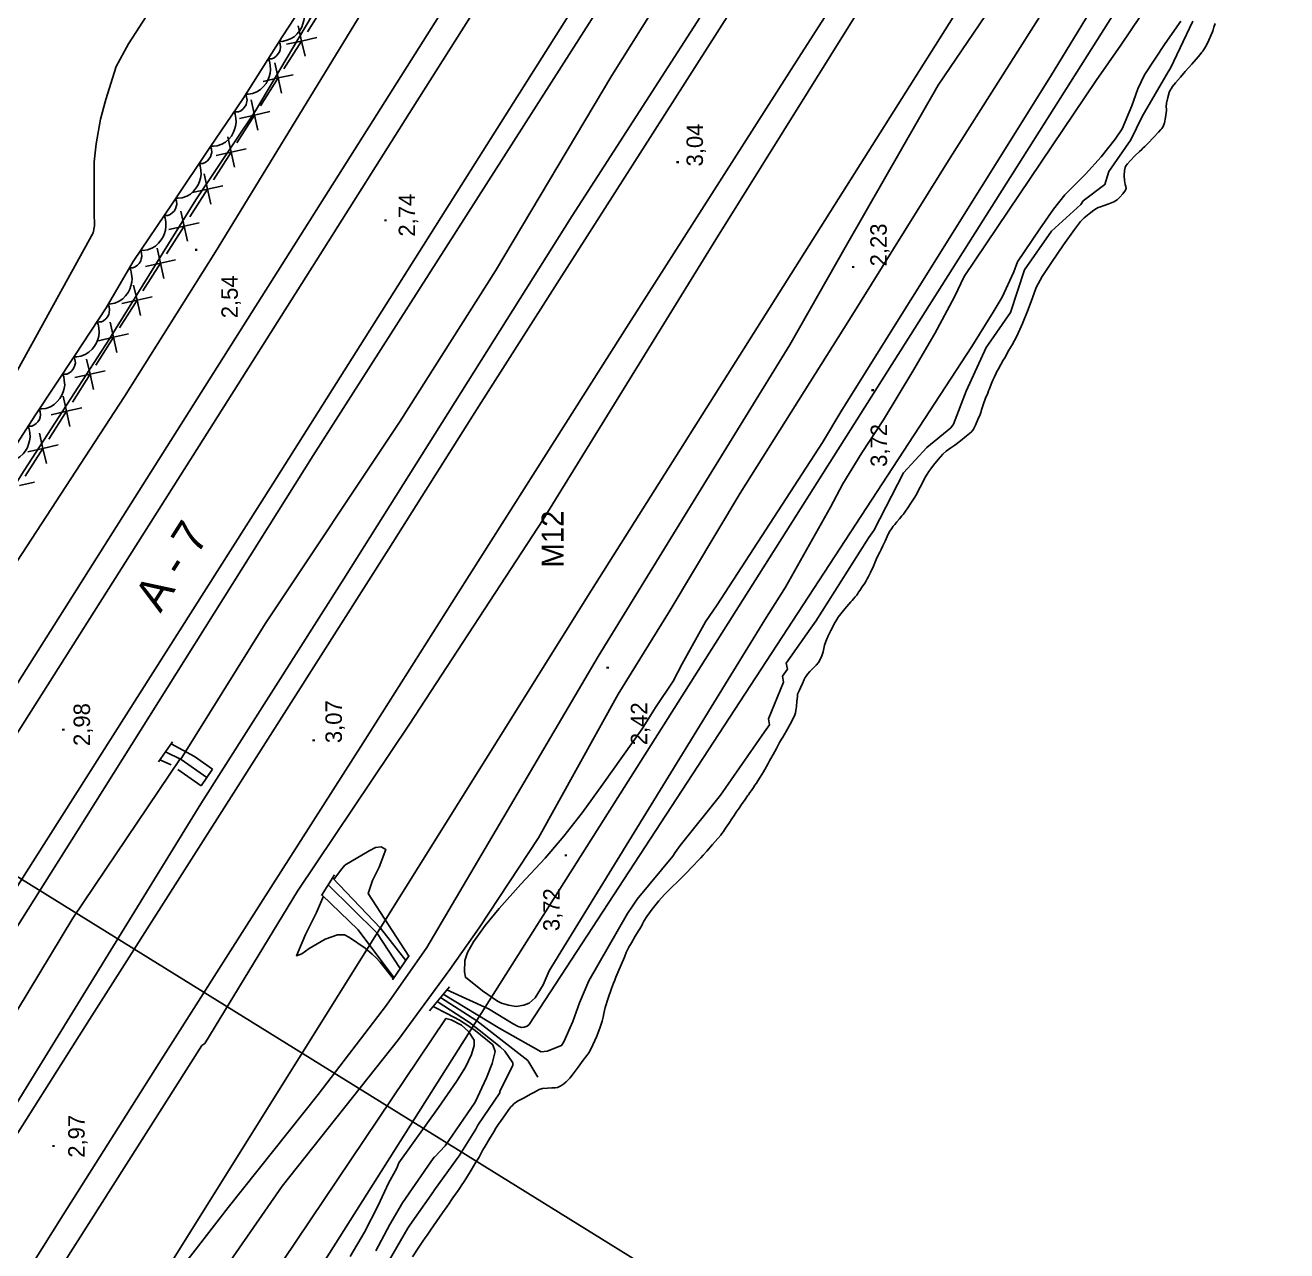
# Model space of a CAD drawing. Extents: x 731154 to 731744, y 4379381 to 4380408.
# Drawn here: x 731498.5 to 731613.6, y 4379970.3 to 4380082 of the extents above; entities that cross this region are included whole.
import ezdxf
from ezdxf.enums import TextEntityAlignment as Align

# ---------------------------------------------------------------- set-up
doc = ezdxf.new("R2010")
doc.units = 0
doc.linetypes.add('DASHED', pattern=[0])
doc.linetypes.add('HIDDEN', pattern=[0])
doc.layers.get('0').update_dxf_attribs({"linetype": 'CONTINUOUS'})
for name, color, linetype in [('1', 7, 'CONTINUOUS'), ('14', 7, 'CONTINUOUS'), ('2', 7, 'CONTINUOUS'), ('24', 7, 'CONTINUOUS'), ('25', 7, 'CONTINUOUS'), ('33', 7, 'CONTINUOUS'), ('39', 7, 'CONTINUOUS'), ('40', 7, 'CONTINUOUS'), ('44', 7, 'CONTINUOUS'), ('48', 7, 'CONTINUOUS'), ('50', 7, 'CONTINUOUS'), ('53', 7, 'CONTINUOUS'), ('8', 7, 'CONTINUOUS'), ('9', 7, 'CONTINUOUS'), ('PATTERN_CLASS', 7, 'CONTINUOUS')]:
    doc.layers.add(name, color=color, linetype=linetype)

msp = doc.modelspace()

# ---------------------------------------------------------------- linework, layer by layer
at = {"layer": '1', "color": 0, "linetype": 'CONTINUOUS'}
for p, q in [((731510.78, 4380015), (731511.8, 4380014.56)), ((731512.42, 4380014.12), (731514.54, 4380012.64))]:
    msp.add_line(p, q, dxfattribs=at)
for points in [[(731515.57, 4380014.15), (731513.94, 4380015.33), (731511.81, 4380016.47)], [(731533.21, 4379996.73), (731530.91, 4379999.67), (731526.52, 4380004.24)], [(731525.56, 4380002.7), (731528.86, 4379999.5), (731532.13, 4379995.16)]]:
    msp.add_lwpolyline(points, dxfattribs=at)
at = {"layer": '14', "color": 0, "linetype": 'CONTINUOUS'}
for points in [[(731464.93, 4379965.83), (731473.46, 4379979.23), (731482.89, 4379994.05), (731493.09, 4380010.08), (731503.82, 4380026.98), (731514.74, 4380044.21), (731525.05, 4380060.52), (731534.26, 4380075.11), (731543.34, 4380089.48), (731553.41, 4380105.33), (731564.5, 4380122.73), (731576.46, 4380141.51), (731589.49, 4380162.06), (731604.53, 4380185.94), (731613.34, 4380200)], [(731471.26, 4379961.81), (731479.79, 4379975.21), (731489.22, 4379990.02), (731499.42, 4380006.06), (731510.15, 4380022.96), (731521.07, 4380040.19), (731531.39, 4380056.51), (731540.59, 4380071.1), (731549.68, 4380085.48), (731559.74, 4380101.31), (731570.82, 4380118.71), (731582.79, 4380137.48), (731595.83, 4380158.05), (731610.87, 4380181.94), (731622.2, 4380200)], [(731637.08, 4380200), (731632.8, 4380193.21), (731625.44, 4380181.67), (731618.54, 4380170.8), (731611.87, 4380160.25), (731605.32, 4380149.9), (731598.68, 4380139.44), (731591.8, 4380128.62), (731584.82, 4380117.67), (731577.84, 4380106.73), (731570.57, 4380095.35), (731562.73, 4380083.08), (731554.81, 4380070.67), (731547.24, 4380058.8), (731539.67, 4380046.91), (731531.66, 4380034.25), (731522.98, 4380020.57), (731513.67, 4380005.96), (731504.36, 4379991.35), (731495.62, 4379977.55), (731487.13, 4379964.07)], [(731645.97, 4380200), (731645.83, 4380199.78), (731641.36, 4380192.69), (731636.39, 4380184.89), (731630.95, 4380176.38), (731624.77, 4380166.62), (731618.2, 4380156.23), (731611.65, 4380145.88), (731605.01, 4380135.42), (731598.12, 4380124.6), (731591.14, 4380113.64), (731584.16, 4380102.71), (731576.89, 4380091.31), (731569.05, 4380079.04), (731561.13, 4380066.63), (731553.56, 4380054.77), (731546, 4380042.88), (731537.99, 4380030.23), (731529.31, 4380016.55), (731520, 4380001.94), (731510.69, 4379987.33), (731501.96, 4379973.54), (731493.47, 4379960.06)]]:
    msp.add_lwpolyline(points, dxfattribs=at)
at = {"layer": '2', "color": 0, "linetype": 'CONTINUOUS'}
for p, q in [((731511.93, 4380016.65), (731510.66, 4380014.82)), ((731514.54, 4380012.64), (731515.57, 4380014.15)), ((731525.51, 4380002.63), (731526.7, 4380004.53)), ((731531.99, 4379994.96), (731533.51, 4379997.16)), ((731537.19, 4379994.33), (731535.37, 4379992.13))]:
    msp.add_line(p, q, dxfattribs=at)
at = {"layer": '24', "color": 0, "linetype": 'CONTINUOUS'}
for points in [[(731607.02, 4380082.15), (731606.91, 4380081.8), (731606.85, 4380081.58), (731606.78, 4380081.39), (731606.66, 4380081.1), (731606.44, 4380080.62), (731606.19, 4380080.12), (731606, 4380079.79), (731605.89, 4380079.62), (731605.81, 4380079.53), (731605.65, 4380079.33), (731605.28, 4380078.9), (731604.88, 4380078.44), (731604.6, 4380078.12), (731604.3, 4380077.78), (731603.85, 4380077.26), (731603.4, 4380076.73), (731603.13, 4380076.39), (731603, 4380076.19), (731602.92, 4380076.08), (731602.84, 4380075.85), (731602.71, 4380075.4), (731602.59, 4380074.89), (731602.56, 4380074.54), (731602.58, 4380074.34), (731602.59, 4380074.21), (731602.56, 4380074.01), (731602.5, 4380073.57), (731602.41, 4380073.09), (731602.28, 4380072.77), (731602.17, 4380072.59), (731602.08, 4380072.48), (731601.86, 4380072.23), (731601.41, 4380071.76), (731600.92, 4380071.25), (731600.6, 4380070.94), (731600.44, 4380070.78), (731600.32, 4380070.67), (731600.11, 4380070.48), (731599.71, 4380070.09), (731599.29, 4380069.65), (731599.03, 4380069.34), (731598.89, 4380069.16), (731598.8, 4380069.01), (731598.75, 4380068.76), (731598.73, 4380068.3), (731598.76, 4380067.82), (731598.82, 4380067.48), (731598.89, 4380067.28), (731598.91, 4380067.13), (731598.83, 4380066.94), (731598.6, 4380066.63), (731598.33, 4380066.31)], [(731598.33, 4380066.31), (731598.08, 4380066.08), (731597.77, 4380065.9), (731597.33, 4380065.71), (731596.89, 4380065.56), (731596.56, 4380065.44), (731596.35, 4380065.36), (731596.2, 4380065.28), (731595.96, 4380065.12), (731595.53, 4380064.8), (731595.08, 4380064.44), (731594.74, 4380064.1), (731594.2, 4380063.38), (731593.2, 4380061.98), (731592.09, 4380060.37), (731591.25, 4380059.09), (731590.71, 4380058.08), (731590.35, 4380057.13), (731589.98, 4380056.07), (731589.46, 4380054.81), (731588.92, 4380053.65), (731588.5, 4380052.85), (731588.22, 4380052.35), (731588.03, 4380052.03), (731587.92, 4380051.83), (731587.83, 4380051.67), (731587.7, 4380051.46), (731587.48, 4380051.07), (731587.25, 4380050.66), (731587.09, 4380050.36), (731587.01, 4380050.17), (731586.96, 4380050.1), (731586.89, 4380049.94), (731586.75, 4380049.63), (731586.59, 4380049.25), (731586.47, 4380048.94), (731586.41, 4380048.77), (731586.36, 4380048.65), (731586.28, 4380048.44), (731586.09, 4380047.98), (731585.9, 4380047.48), (731585.78, 4380047.12), (731585.72, 4380046.91), (731585.68, 4380046.76), (731585.59, 4380046.51), (731585.39, 4380046.03), (731585.16, 4380045.52), (731584.97, 4380045.17), (731584.82, 4380044.96), (731584.63, 4380044.78), (731584.32, 4380044.52), (731583.8, 4380044.11), (731583.27, 4380043.71), (731582.92, 4380043.46), (731582.7, 4380043.31), (731582.49, 4380043.16), (731582.2, 4380042.89), (731581.77, 4380042.4), (731581.35, 4380041.88), (731581.08, 4380041.54), (731580.92, 4380041.31), (731580.76, 4380041.07), (731580.54, 4380040.71), (731580.26, 4380040.15), (731579.98, 4380039.6), (731579.77, 4380039.21), (731579.56, 4380038.88), (731579.27, 4380038.42), (731578.98, 4380037.98), (731578.78, 4380037.67), (731578.66, 4380037.5), (731578.58, 4380037.39), (731578.46, 4380037.25), (731578.23, 4380036.98), (731577.98, 4380036.71), (731577.8, 4380036.48), (731577.65, 4380036.31), (731577.49, 4380036.08), (731577.34, 4380035.86), (731577.24, 4380035.65), (731577.12, 4380035.38), (731576.92, 4380034.96), (731576.71, 4380034.52), (731576.55, 4380034.19), (731576.43, 4380033.94), (731576.3, 4380033.67), (731576.12, 4380033.27), (731575.86, 4380032.67), (731575.6, 4380032.1), (731575.42, 4380031.73), (731575.3, 4380031.51), (731575.2, 4380031.34), (731575.06, 4380031.11), (731574.84, 4380030.78), (731574.63, 4380030.46), (731574.51, 4380030.29), (731574.44, 4380030.17), (731574.34, 4380030.03), (731574.2, 4380029.86), (731574.05, 4380029.69), (731573.91, 4380029.54)], [(731573.91, 4380029.54), (731573.8, 4380029.42), (731573.61, 4380029.21), (731573.26, 4380028.79), (731572.89, 4380028.33), (731572.64, 4380028.01), (731572.51, 4380027.82), (731572.42, 4380027.67), (731572.31, 4380027.48), (731572.15, 4380027.15), (731571.97, 4380026.79), (731571.83, 4380026.5), (731571.74, 4380026.33), (731571.69, 4380026.23), (731571.63, 4380026.1), (731571.51, 4380025.81), (731571.39, 4380025.46), (731571.32, 4380025.16), (731571.26, 4380024.86), (731571.15, 4380024.5), (731571, 4380024.16), (731570.84, 4380023.9), (731570.62, 4380023.65), (731570.34, 4380023.35), (731570.05, 4380023.06), (731569.84, 4380022.82), (731569.72, 4380022.65), (731569.63, 4380022.52), (731569.54, 4380022.33), (731569.38, 4380021.98), (731569.2, 4380021.59), (731569.07, 4380021.3), (731568.98, 4380021.12), (731568.94, 4380021.01), (731568.92, 4380020.8), (731568.87, 4380020.36), (731568.83, 4380019.87), (731568.79, 4380019.52), (731568.75, 4380019.3), (731568.7, 4380019.13), (731568.56, 4380018.83), (731568.26, 4380018.26), (731567.94, 4380017.66), (731567.71, 4380017.28), (731567.58, 4380017.07), (731567.47, 4380016.89), (731567.3, 4380016.58), (731567.01, 4380016.05), (731566.71, 4380015.5), (731566.51, 4380015.13), (731566.39, 4380014.91), (731566.27, 4380014.69), (731566.1, 4380014.39), (731565.82, 4380013.92), (731565.53, 4380013.44), (731565.32, 4380013.11), (731565.18, 4380012.89), (731565.05, 4380012.69), (731564.91, 4380012.48), (731564.74, 4380012.23), (731564.59, 4380012.02), (731564.48, 4380011.88), (731564.42, 4380011.8), (731564.38, 4380011.73), (731564.32, 4380011.65), (731564.21, 4380011.48), (731564.09, 4380011.31), (731563.98, 4380011.16), (731563.83, 4380010.94), (731563.6, 4380010.61), (731563.35, 4380010.23), (731563.16, 4380009.94), (731562.95, 4380009.63), (731562.67, 4380009.21), (731562.38, 4380008.78), (731562.17, 4380008.48), (731562.04, 4380008.3), (731561.93, 4380008.15), (731561.67, 4380007.84), (731561.18, 4380007.28), (731560.65, 4380006.67), (731560.33, 4380006.31), (731560.12, 4380006.08), (731559.88, 4380005.82), (731559.43, 4380005.35), (731558.69, 4380004.59), (731557.95, 4380003.85), (731557.51, 4380003.42), (731557.21, 4380003.13), (731556.8, 4380002.73), (731556.28, 4380002.16), (731555.69, 4380001.41), (731555.19, 4380000.73), (731554.92, 4380000.31), (731554.8, 4380000.07), (731554.69, 4379999.86), (731554.49, 4379999.52), (731554.13, 4379998.94), (731553.78, 4379998.34), (731553.56, 4379997.94), (731553.43, 4379997.69)], [(731553.43, 4379997.69), (731553.32, 4379997.44), (731553.14, 4379997.01), (731552.85, 4379996.32), (731552.56, 4379995.63), (731552.37, 4379995.19), (731552.26, 4379994.92), (731552.15, 4379994.66), (731551.97, 4379994.15), (731551.68, 4379993.29), (731551.4, 4379992.42), (731551.26, 4379991.89), (731551.2, 4379991.56), (731551.12, 4379991.19), (731550.95, 4379990.63), (731550.63, 4379989.81), (731550.28, 4379989.02), (731550.05, 4379988.56), (731549.89, 4379988.31), (731549.71, 4379988.04), (731549.4, 4379987.62), (731548.93, 4379986.98), (731548.47, 4379986.37), (731548.17, 4379986), (731547.99, 4379985.8), (731547.83, 4379985.65), (731547.63, 4379985.48), (731547.34, 4379985.29), (731547.04, 4379985.14), (731546.81, 4379985.1), (731546.54, 4379985.11), (731546.12, 4379985.09), (731545.69, 4379985.04), (731545.38, 4379984.94), (731545.16, 4379984.84), (731544.95, 4379984.71), (731544.59, 4379984.53), (731544, 4379984.21), (731543.41, 4379983.88), (731543.06, 4379983.64), (731542.9, 4379983.48), (731542.8, 4379983.36), (731542.62, 4379983.12), (731542.28, 4379982.64), (731541.91, 4379982.13), (731541.67, 4379981.79), (731541.54, 4379981.6), (731541.43, 4379981.44), (731541.23, 4379981.11), (731540.85, 4379980.46), (731540.46, 4379979.8), (731540.21, 4379979.38), (731540.06, 4379979.1), (731539.89, 4379978.8), (731539.61, 4379978.32), (731539.17, 4379977.6), (731538.74, 4379976.9), (731538.47, 4379976.48), (731538.31, 4379976.25), (731538.16, 4379976.03), (731537.98, 4379975.76), (731537.75, 4379975.42), (731537.51, 4379975.08), (731537.33, 4379974.81), (731537.16, 4379974.56), (731536.94, 4379974.25), (731536.57, 4379973.71), (731536.01, 4379972.91), (731535.47, 4379972.14), (731535.15, 4379971.67), (731534.97, 4379971.42), (731534.77, 4379971.12), (731534.41, 4379970.59), (731533.81, 4379969.71)]]:
    msp.add_lwpolyline(points, dxfattribs=at)
at = {"layer": '25', "color": 0, "linetype": 'HIDDEN'}
for points in [[(731512.69, 4380015.06), (731520.39, 4380027.42), (731532.71, 4380045.88), (731541.38, 4380059.59), (731552, 4380077.4), (731562.09, 4380093.52), (731573, 4380111.98), (731585.66, 4380131.33), (731600.07, 4380152.81), (731610.92, 4380170.23), (731620.83, 4380185.67), (731628.05, 4380197.33), (731629.75, 4380200)], [(731511.29, 4380015.73), (731512.71, 4380015.03), (731515.05, 4380013.39)], [(731369.88, 4379770.73), (731383.73, 4379800.09), (731404.41, 4379839.69), (731412.85, 4379854.25), (731421.19, 4379869.14), (731428.84, 4379881.82), (731437.41, 4379896.25), (731445.91, 4379909.69), (731454.43, 4379922.96), (731462.21, 4379935.71), (731471.23, 4379950.48), (731479.3, 4379963.56), (731488.1, 4379977.06), (731495.73, 4379988.83), (731502.84, 4380000.59), (731512.62, 4380015.09)], [(731526.12, 4380003.61), (731530.56, 4379999.25), (731532.71, 4379995.99)], [(731536.36, 4379993.33), (731539.7, 4379991.22), (731544.33, 4379987.61), (731545.24, 4379986.08)]]:
    msp.add_lwpolyline(points, dxfattribs=at)
at = {"layer": '33', "color": 0, "linetype": 'CONTINUOUS'}
for p, q in [((731525.86, 4380083.93), (731524.25, 4380081.4)), ((731523.71, 4380080.55), (731523.4, 4380081.93)), ((731523.71, 4380080.55), (731522.1, 4380078.02)), ((731523.71, 4380080.55), (731522.33, 4380080.25)), ((731523.71, 4380080.55), (731525.09, 4380080.86)), ((731523.71, 4380080.55), (731524.02, 4380079.17)), ((731521.57, 4380077.18), (731521.26, 4380078.56)), ((731521.57, 4380077.18), (731519.96, 4380074.64)), ((731521.57, 4380077.18), (731520.19, 4380076.87)), ((731521.57, 4380077.18), (731522.95, 4380077.48)), ((731521.57, 4380077.18), (731521.88, 4380075.8)), ((731519.42, 4380073.8), (731519.11, 4380075.18)), ((731519.42, 4380073.8), (731520.8, 4380074.11)), ((731519.42, 4380073.8), (731517.81, 4380071.27)), ((731519.42, 4380073.8), (731518.04, 4380073.49)), ((731519.42, 4380073.8), (731519.73, 4380072.42)), ((731517.28, 4380070.42), (731516.97, 4380071.8)), ((731517.28, 4380070.42), (731518.66, 4380070.73)), ((731517.28, 4380070.42), (731515.67, 4380067.89)), ((731517.28, 4380070.42), (731515.9, 4380070.12)), ((731517.28, 4380070.42), (731517.59, 4380069.04)), ((731515.13, 4380067.05), (731514.83, 4380068.43)), ((731515.13, 4380067.05), (731516.51, 4380067.36)), ((731515.13, 4380067.05), (731513.52, 4380064.52)), ((731515.13, 4380067.05), (731513.75, 4380066.74)), ((731515.13, 4380067.05), (731515.44, 4380065.67)), ((731512.99, 4380063.67), (731512.68, 4380065.05)), ((731512.99, 4380063.67), (731514.37, 4380063.98)), ((731512.99, 4380063.67), (731511.38, 4380061.14)), ((731512.99, 4380063.67), (731511.61, 4380063.36)), ((731512.99, 4380063.67), (731513.3, 4380062.29)), ((731510.84, 4380060.29), (731510.54, 4380061.67)), ((731510.84, 4380060.29), (731509.24, 4380057.76)), ((731510.84, 4380060.29), (731509.46, 4380059.99)), ((731510.84, 4380060.29), (731512.22, 4380060.6)), ((731510.84, 4380060.29), (731511.15, 4380058.91)), ((731508.7, 4380056.92), (731508.39, 4380058.3)), ((731508.7, 4380056.92), (731507.09, 4380054.39)), ((731508.7, 4380056.92), (731507.32, 4380056.61)), ((731508.7, 4380056.92), (731510.08, 4380057.23)), ((731508.7, 4380056.92), (731509.01, 4380055.54)), ((731506.55, 4380053.54), (731506.25, 4380054.92)), ((731506.55, 4380053.54), (731504.95, 4380051.01)), ((731506.55, 4380053.54), (731505.17, 4380053.23)), ((731506.55, 4380053.54), (731507.93, 4380053.85)), ((731506.55, 4380053.54), (731506.86, 4380052.16)), ((731504.41, 4380050.17), (731504.1, 4380051.55)), ((731504.41, 4380050.17), (731502.8, 4380047.63)), ((731504.41, 4380050.17), (731503.03, 4380049.86)), ((731504.41, 4380050.17), (731505.79, 4380050.47)), ((731504.41, 4380050.17), (731504.72, 4380048.79)), ((731502.27, 4380046.79), (731501.96, 4380048.17)), ((731502.27, 4380046.79), (731500.66, 4380044.26)), ((731502.27, 4380046.79), (731500.88, 4380046.48)), ((731502.27, 4380046.79), (731503.65, 4380047.1)), ((731502.27, 4380046.79), (731502.57, 4380045.41)), ((731500.12, 4380043.41), (731499.81, 4380044.79)), ((731500.12, 4380043.41), (731498.51, 4380040.88)), ((731500.12, 4380043.41), (731498.74, 4380043.1)), ((731500.12, 4380043.41), (731501.5, 4380043.72)), ((731500.12, 4380043.41), (731500.43, 4380042.03)), ((731497.98, 4380040.04), (731499.36, 4380040.34))]:
    msp.add_line(p, q, dxfattribs=at)
at = {"layer": '39', "color": 0, "linetype": 'CONTINUOUS'}
msp.add_lwpolyline([(731657.51, 4380200), (731656.83, 4380198.94), (731603.69, 4380115.3), (731550.16, 4380030.47), (731496.81, 4379945.2), (731466.61, 4379899.4), (731442.11, 4379856.3), (731410.6, 4379801.59), (731366.57, 4379711.54), (731322.95, 4379621.67), (731278.82, 4379531.74), (731234.51, 4379441.59), (731214.19, 4379400)], dxfattribs=at)
at = {"layer": '40', "color": 0, "linetype": 'CONTINUOUS'}
msp.add_line((731671.81, 4380200), (731507.96, 4379941.15), dxfattribs=at)
at = {"layer": '44', "color": 0, "linetype": 'CONTINUOUS'}
for points in [[(731602.76, 4380094.98), (731591.99, 4380077.32), (731572.97, 4380046.88), (731571.21, 4380043.94), (731561.6, 4380029.15), (731560.54, 4380027.58), (731558.42, 4380023.76), (731557.59, 4380022.19), (731555.97, 4380019.79), (731554.76, 4380017.83), (731551.19, 4380012.78), (731549.29, 4380010.19), (731547.62, 4380008.05), (731545.91, 4380006.05), (731543.69, 4380003.69), (731541.71, 4380001.46), (731540.44, 4379999.92), (731539.39, 4379998.42), (731538.83, 4379997.44), (731538.59, 4379996.73), (731538.56, 4379995.69), (731538.65, 4379995.19), (731540.21, 4379993.94), (731541.58, 4379993.01), (731541.95, 4379992.83), (731542.57, 4379992.65), (731543.28, 4379992.53), (731543.98, 4379992.65), (731544.46, 4379992.84), (731545.01, 4379993.3), (731545.74, 4379994.5), (731546.29, 4379995.76), (731565.96, 4380027.79), (731567.85, 4380030.75), (731571.94, 4380038.06), (731573.06, 4380040.17), (731574.8, 4380043.01), (731576.77, 4380046.02), (731579.46, 4380050.44), (731581.45, 4380053.88), (731583.24, 4380057.23), (731584.13, 4380059.07), (731596.18, 4380076.96), (731598.41, 4380080.16), (731602.83, 4380086.73)], [(731483.92, 4380029.61), (731492.72, 4380041.23), (731493.38, 4380042.44), (731494.97, 4380045.53), (731496.3, 4380047.84), (731504.71, 4380063.06), (731504.81, 4380063.71), (731504.79, 4380064.92), (731504.8, 4380069.54), (731504.98, 4380071.19), (731505.37, 4380073.42), (731505.86, 4380075.23), (731506.8, 4380078.23), (731507.93, 4380080.29), (731509.88, 4380083.31)], [(731603.89, 4380082.37), (731602.47, 4380080.33), (731600.59, 4380077.48), (731599.97, 4380076.19), (731599.42, 4380074.63), (731598.53, 4380072.54), (731597.9, 4380071.59), (731596.63, 4380069.98), (731595.19, 4380068.4), (731593.31, 4380066.52), (731592.27, 4380065.23), (731591.03, 4380063.44), (731589.01, 4380060.42), (731588.65, 4380059.5), (731587.61, 4380057.19), (731586.78, 4380055.82), (731584.82, 4380052.71), (731544.46, 4379990.87), (731544.29, 4379990.74), (731544.01, 4379990.65), (731543.77, 4379990.61), (731543.46, 4379990.7), (731543, 4379990.94), (731540.74, 4379992.3), (731536.95, 4379994.04)], [(731605, 4380082.37), (731602.96, 4380078.07), (731602.73, 4380077.75), (731600.36, 4380073.67), (731600.36, 4380073.67), (731599.34, 4380071.53), (731599.34, 4380071.53), (731597.33, 4380068.64), (731597.33, 4380068.64), (731596.97, 4380067.46), (731596.97, 4380067.46), (731594.99, 4380065.98), (731594.76, 4380065.66), (731592.11, 4380063.21), (731592.11, 4380063.21), (731589.64, 4380059.69), (731589.64, 4380059.69), (731588.37, 4380055.81), (731588.37, 4380055.81), (731586.35, 4380052.92), (731586.13, 4380052.6), (731584.3, 4380048.63), (731584.3, 4380048.63), (731583.15, 4380045.61), (731582.93, 4380045.29), (731580.72, 4380043.5), (731580.72, 4380043.5), (731578.6, 4380041.17), (731575.88, 4380035.91), (731575.43, 4380035.27), (731575.21, 4380034.94), (731570.6, 4380027.67), (731570.15, 4380027.03), (731570.15, 4380027.03), (731567.91, 4380023.82), (731568.01, 4380023.27), (731567.56, 4380022.63), (731567.66, 4380022.09), (731567.66, 4380022.09), (731566.28, 4380018.75), (731566.38, 4380018.21), (731565.93, 4380017.57), (731565.93, 4380017.57), (731562.13, 4380012.11), (731561.9, 4380011.79), (731558.22, 4380007.21), (731557.77, 4380006.56), (731557.55, 4380006.23), (731554.32, 4380002.3), (731553.87, 4380001.66), (731553.42, 4380001.01), (731549.9, 4379994.86), (731549.06, 4379992.87), (731548.43, 4379991.14)], [(731533.48, 4379997.12), (731529.78, 4380002.83), (731530.18, 4380004.02), (731530.79, 4380005.23), (731531.39, 4380006.83), (731530.96, 4380007.09), (731530.46, 4380007.03), (731529.88, 4380006.73), (731527.65, 4380005.42), (731527.24, 4380004.92), (731526.66, 4380004.09)], [(731525.69, 4380002.58), (731525.06, 4380001.1), (731524.05, 4379999.09), (731523.25, 4379997.15), (731523.73, 4379997.33), (731524.41, 4379997.82), (731525.86, 4379998.65), (731526.98, 4379999.06), (731527.63, 4379999.06), (731528.07, 4379998.82), (731529.51, 4379997.84), (731530.15, 4379997.3), (731530.51, 4379996.95), (731530.86, 4379996.57), (731532.07, 4379995.08)], [(731548.43, 4379991.14), (731548.43, 4379991.14), (731547.63, 4379989.31), (731547.41, 4379988.98), (731546.1, 4379988.46), (731545.55, 4379988.38), (731545.55, 4379988.38), (731541.8, 4379990.52), (731541.8, 4379990.52), (731536.63, 4379993.66)], [(731536.07, 4379992.97), (731539.03, 4379991.07), (731539.03, 4379991.07), (731541.83, 4379988.83), (731542.24, 4379988.44), (731542.98, 4379987.38), (731542.97, 4379987.15), (731541.79, 4379984.79), (731541.77, 4379984.65), (731539.78, 4379981.69), (731539.61, 4379981.34), (731538.08, 4379978.92), (731537.89, 4379978.66), (731535.76, 4379975.71), (731535.73, 4379975.66), (731533.57, 4379972.58), (731533.39, 4379972.32), (731529.83, 4379966.17)], [(731535.7, 4379992.53), (731537.02, 4379991.86), (731538.1, 4379991.28), (731538.96, 4379990.73), (731539.53, 4379990.32), (731541.15, 4379989.02), (731541.35, 4379988.42), (731541.08, 4379987.34), (731540.56, 4379986.03), (731539.53, 4379983.8), (731538.82, 4379982.73), (731536.8, 4379979.83), (731535.84, 4379978.79), (731535.84, 4379978.8), (731535.79, 4379978.78), (731535.49, 4379978.36), (731532.92, 4379974.61), (731531.75, 4379972.64), (731530.48, 4379970.25)], [(731499.78, 4379936.27), (731536.87, 4379991.44), (731537.35, 4379991.3), (731538.28, 4379990.81), (731538.92, 4379990.23), (731539.44, 4379989.46), (731539.43, 4379988.96), (731539.19, 4379988.15), (731538.64, 4379986.98), (731537.83, 4379985.69), (731536.18, 4379983.3), (731532.58, 4379978.26), (731532.58, 4379978.26), (731532.58, 4379978.26), (731532.39, 4379977.79), (731531.64, 4379976.42), (731530.7, 4379974.39), (731529.44, 4379971.96), (731528.14, 4379969.73)]]:
    msp.add_lwpolyline(points, dxfattribs=at)
at = {"layer": '53', "color": 0, "linetype": 'CONTINUOUS'}
for points in [[(731523.76, 4380083.72), (731523.86, 4380083.51), (731523.92, 4380083.15), (731523.96, 4380082.73), (731523.91, 4380082.41), (731523.82, 4380082.11), (731523.72, 4380081.8), (731523.54, 4380081.5), (731523.31, 4380081.21), (731523.03, 4380080.94), (731522.69, 4380080.74), (731522.28, 4380080.59), (731521.92, 4380080.52), (731521.67, 4380080.53), (731521.75, 4380080.26), (731521.79, 4380079.98), (731521.75, 4380079.76), (731521.69, 4380079.56), (731521.55, 4380079.35), (731521.4, 4380079.18), (731521.2, 4380079.03), (731521, 4380078.93), (731520.8, 4380078.93), (731520.64, 4380078.92)], [(731520.66, 4380078.91), (731520.77, 4380078.7), (731520.83, 4380078.34), (731520.88, 4380077.92), (731520.83, 4380077.61), (731520.74, 4380077.3), (731520.64, 4380076.99), (731520.47, 4380076.69), (731520.24, 4380076.39), (731519.96, 4380076.12), (731519.63, 4380075.92), (731519.22, 4380075.76), (731518.86, 4380075.7), (731518.61, 4380075.7), (731518.69, 4380075.43), (731518.73, 4380075.15), (731518.69, 4380074.93), (731518.64, 4380074.73), (731518.5, 4380074.51), (731518.35, 4380074.35), (731518.15, 4380074.19), (731517.96, 4380074.09), (731517.75, 4380074.09), (731517.6, 4380074.08)], [(731517.56, 4380074.1), (731517.66, 4380073.89), (731517.71, 4380073.53), (731517.74, 4380073.11), (731517.69, 4380072.8), (731517.59, 4380072.49), (731517.48, 4380072.19), (731517.3, 4380071.89), (731517.06, 4380071.6), (731516.77, 4380071.34), (731516.43, 4380071.15), (731516.02, 4380071), (731515.66, 4380070.95), (731515.41, 4380070.96), (731515.48, 4380070.69), (731515.52, 4380070.4), (731515.47, 4380070.19), (731515.41, 4380069.99), (731515.26, 4380069.78), (731515.11, 4380069.62), (731514.91, 4380069.46), (731514.71, 4380069.37), (731514.5, 4380069.37), (731514.35, 4380069.37)], [(731514.35, 4380069.37), (731514.45, 4380069.16), (731514.51, 4380068.79), (731514.54, 4380068.37), (731514.48, 4380068.06), (731514.38, 4380067.75), (731514.28, 4380067.45), (731514.1, 4380067.15), (731513.86, 4380066.87), (731513.57, 4380066.6), (731513.23, 4380066.41), (731512.82, 4380066.26), (731512.46, 4380066.21), (731512.21, 4380066.22), (731512.29, 4380065.95), (731512.32, 4380065.66), (731512.27, 4380065.45), (731512.21, 4380065.25), (731512.07, 4380065.04), (731511.91, 4380064.88), (731511.71, 4380064.72), (731511.51, 4380064.63), (731511.31, 4380064.63), (731511.15, 4380064.63)], [(731511.16, 4380064.62), (731511.25, 4380064.41), (731511.31, 4380064.05), (731511.34, 4380063.63), (731511.29, 4380063.32), (731511.19, 4380063.01), (731511.09, 4380062.71), (731510.91, 4380062.41), (731510.67, 4380062.12), (731510.38, 4380061.86), (731510.05, 4380061.66), (731509.64, 4380061.51), (731509.27, 4380061.46), (731509.03, 4380061.47), (731509.1, 4380061.2), (731509.14, 4380060.91), (731509.09, 4380060.7), (731509.03, 4380060.5), (731508.88, 4380060.28), (731508.73, 4380060.12), (731508.53, 4380059.97), (731508.33, 4380059.87), (731508.13, 4380059.88), (731507.97, 4380059.87)], [(731508, 4380059.85), (731508.12, 4380059.65), (731508.19, 4380059.29), (731508.25, 4380058.87), (731508.22, 4380058.56), (731508.14, 4380058.24), (731508.05, 4380057.94), (731507.89, 4380057.62), (731507.66, 4380057.33), (731507.39, 4380057.04), (731507.07, 4380056.83), (731506.67, 4380056.66), (731506.31, 4380056.58), (731506.06, 4380056.57), (731506.15, 4380056.31), (731506.2, 4380056.03), (731506.17, 4380055.81), (731506.12, 4380055.61), (731505.99, 4380055.39), (731505.84, 4380055.22), (731505.65, 4380055.05), (731505.46, 4380054.94), (731505.26, 4380054.94), (731505.1, 4380054.92)], [(731505.04, 4380054.96), (731505.15, 4380054.75), (731505.21, 4380054.39), (731505.25, 4380053.97), (731505.2, 4380053.65), (731505.11, 4380053.35), (731505, 4380053.04), (731504.83, 4380052.74), (731504.6, 4380052.45), (731504.31, 4380052.18), (731503.98, 4380051.98), (731503.57, 4380051.83), (731503.21, 4380051.76), (731502.96, 4380051.77), (731503.04, 4380051.5), (731503.08, 4380051.21), (731503.04, 4380051), (731502.98, 4380050.8), (731502.84, 4380050.59), (731502.68, 4380050.42), (731502.49, 4380050.26), (731502.29, 4380050.17), (731502.09, 4380050.17), (731501.93, 4380050.16)], [(731501.91, 4380050.18), (731502.01, 4380049.96), (731502.06, 4380049.6), (731502.1, 4380049.18), (731502.04, 4380048.87), (731501.95, 4380048.56), (731501.84, 4380048.26), (731501.66, 4380047.96), (731501.42, 4380047.67), (731501.14, 4380047.41), (731500.8, 4380047.21), (731500.39, 4380047.06), (731500.03, 4380047.01), (731499.78, 4380047.01), (731499.86, 4380046.75), (731499.89, 4380046.46), (731499.85, 4380046.25), (731499.79, 4380046.05), (731499.64, 4380045.83), (731499.49, 4380045.67), (731499.29, 4380045.52), (731499.09, 4380045.42), (731498.89, 4380045.42), (731498.73, 4380045.42)], [(731498.74, 4380045.41), (731498.85, 4380045.2), (731498.91, 4380044.84), (731498.95, 4380044.42), (731498.9, 4380044.11), (731498.81, 4380043.8), (731498.71, 4380043.49), (731498.54, 4380043.19), (731498.3, 4380042.9), (731498.02, 4380042.63), (731497.69, 4380042.43), (731497.28, 4380042.27), (731496.92, 4380042.21), (731496.67, 4380042.22), (731496.75, 4380041.95), (731496.79, 4380041.66), (731496.75, 4380041.45), (731496.69, 4380041.25), (731496.55, 4380041.03), (731496.39, 4380040.87), (731496.2, 4380040.71), (731496, 4380040.61), (731495.8, 4380040.61), (731495.64, 4380040.61)]]:
    msp.add_lwpolyline(points, dxfattribs=at)
at = {"layer": '8', "color": 0, "linetype": 'CONTINUOUS'}
for points in [[(731602.97, 4380200), (731600.23, 4380195.62), (731588.55, 4380178.13), (731578.85, 4380162.56), (731567.66, 4380145.13), (731560.07, 4380132.56), (731551.15, 4380118.08), (731543.18, 4380105.66), (731534.58, 4380092.01), (731524.78, 4380075.96), (731515.85, 4380061.34), (731507.55, 4380048.14), (731497.3, 4380032.42), (731487.62, 4380018.04), (731477.79, 4380001.81), (731469.47, 4379988.83), (731459.36, 4379972.79), (731449.12, 4379956.54)], [(731659.87, 4380192.62), (731657.47, 4380188.83), (731651.4, 4380179.6), (731644.31, 4380168.41), (731636.09, 4380155.23), (731627.46, 4380141.46), (731619.4, 4380127.87), (731613.04, 4380117.32), (731608.88, 4380111.08), (731599.8, 4380096.39), (731592.04, 4380084.41), (731582.85, 4380069.9), (731573.66, 4380055.15), (731563.71, 4380039.34), (731557.33, 4380028.65), (731552.59, 4380021), (731545.3, 4380007.89), (731539.91, 4379999.69), (731537.23, 4379995.89), (731532.55, 4379989.5), (731521.94, 4379976.15), (731513.81, 4379964.44)]]:
    msp.add_lwpolyline(points, dxfattribs=at)
at = {"layer": '8', "color": 0, "linetype": 'DASHED'}
for points in [[(731449.57, 4379964.64), (731455.87, 4379975.05), (731464.18, 4379987.96), (731471.17, 4379998.81), (731478.99, 4380010.71), (731484.2, 4380018.57), (731488.52, 4380025.36), (731493.45, 4380033.56), (731498.42, 4380041.39), (731503.01, 4380048.46), (731506.18, 4380053.39), (731514.06, 4380066.06), (731519.5, 4380074.19), (731524.6, 4380082.79), (731529.13, 4380089.73), (731536.65, 4380101.21), (731543.98, 4380112.44), (731552.46, 4380127.13), (731559.8, 4380139.1), (731567.99, 4380152.67), (731576.46, 4380166.04), (731586.88, 4380183.04), (731595.97, 4380197.04), (731597.89, 4380200)], [(731508.06, 4379962.64), (731517.02, 4379974.19), (731525.22, 4379984.51), (731531.46, 4379992.65), (731535.13, 4379997.9), (731542.76, 4380010.86), (731550.76, 4380024.42), (731558.93, 4380037.76), (731568.23, 4380052.85), (731573.39, 4380061.94), (731581.75, 4380076.52), (731590.38, 4380089.25), (731598.07, 4380101.25), (731607.15, 4380115.06), (731614.73, 4380127.03), (731621.9, 4380139.19), (731629.34, 4380151.62), (731636.21, 4380162.12), (731644.72, 4380176.42), (731648.17, 4380182.34), (731656.46, 4380195.13)]]:
    msp.add_lwpolyline(points, dxfattribs=at)
at = {"layer": '9', "color": 0, "linetype": 'HIDDEN'}
for points in [[(731371.83, 4379785.82), (731382.08, 4379806.07), (731394.71, 4379829.65), (731406.41, 4379851.44), (731418.72, 4379872.37), (731433.94, 4379897.69), (731445.06, 4379915.57), (731455.9, 4379933.03), (731476.03, 4379965.36), (731503.26, 4380008.55), (731524.77, 4380042.76), (731552.67, 4380086.48), (731562.7, 4380102.96), (731572.27, 4380117.46), (731584.85, 4380137.23), (731599.25, 4380159.89), (731614.72, 4380183.76), (731624.81, 4380200)], [(731634.57, 4380200), (731627.21, 4380188.28), (731611.46, 4380163.96), (731598.41, 4380143.25), (731585.2, 4380122.16), (731567.92, 4380094.98), (731548.39, 4380064.61), (731527.57, 4380031.52), (731514.51, 4380011), (731496.55, 4379981.79), (731472.84, 4379944.91), (731450.6, 4379909.94), (731438.13, 4379889.85), (731427.91, 4379872.42), (731417.12, 4379854.04), (731406.78, 4379835.46), (731394.27, 4379811.26), (731380.95, 4379785.25), (731376.07, 4379775.19)], [(731387.18, 4379770.19), (731397.58, 4379791.87), (731412.43, 4379820.94), (731429.03, 4379849.46), (731443.4, 4379874.71), (731458.89, 4379901.04), (731476.85, 4379929.96), (731496.21, 4379960), (731514.62, 4379988.96), (731514.88, 4379989.16), (731523.34, 4380003.05), (731533.54, 4380018.27), (731545.75, 4380036.91), (731561.48, 4380062.46), (731576.1, 4380085.91), (731589.71, 4380107.51), (731603.52, 4380128.96), (731616.2, 4380149.15), (731627.76, 4380167.28), (731639.08, 4380185.16), (731648.9, 4380200)], [(731610.19, 4380200), (731597.8, 4380180.36), (731567.97, 4380133.57), (731541.8, 4380091.62), (731514.56, 4380048.5), (731489.01, 4380008.15), (731472.77, 4379983.91)]]:
    msp.add_lwpolyline(points, dxfattribs=at)
at = {"layer": 'PATTERN_CLASS', "color": 0, "linetype": 'CONTINUOUS'}
for p, q in [((731511.8, 4380014.56), (731510.78, 4380015)), ((731514.54, 4380012.64), (731512.42, 4380014.12))]:
    msp.add_line(p, q, dxfattribs=at)
for points in [[(731524.77, 4380085.28), (731521.94, 4380080.92), (731518.37, 4380075.3), (731515.35, 4380070.85), (731511.95, 4380065.81), (731508.35, 4380060.44), (731505.87, 4380056.23), (731503.04, 4380051.87), (731499.37, 4380046.38), (731496.18, 4380041.44)], [(731511.81, 4380016.47), (731513.94, 4380015.33), (731515.57, 4380014.15)], [(731526.52, 4380004.24), (731530.91, 4379999.67), (731533.21, 4379996.73)], [(731532.13, 4379995.16), (731528.86, 4379999.5), (731525.56, 4380002.7)]]:
    msp.add_lwpolyline(points, dxfattribs=at)

# ---------------------------------------------------------------- texts
at = {"layer": '39', "color": 0, "linetype": 'CONTINUOUS'}
msp.add_text('M12  ', height=2, rotation=90, dxfattribs=at).set_placement((731546.58, 4380035.88), align=Align.MIDDLE)
at = {"layer": '48', "color": 0, "linetype": 'CONTINUOUS'}
for s, p in [(' 3,04', (731560.31, 4380068.56)), ('.', (731558.13, 4380069.23)), (' 2,74', (731534.06, 4380062.16)), ('.', (731531.47, 4380063.92)), (' 2,23', (731577.07, 4380059.45)), ('.', (731514.21, 4380061.23)), (' 2,54', (731517.89, 4380054.72)), ('.', (731574.13, 4380059.66)), ('.', (731575.91, 4380048.44)), (' 3,72', (731577.1, 4380041.17)), ('.', (731551.74, 4380023.14)), (' 2,98', (731504.41, 4380015.72)), (' 3,07', (731527.38, 4380015.98)), (' 2,42', (731555.23, 4380015.79)), ('.', (731502.1, 4380017.48)), ('.', (731524.93, 4380016.51)), ('.', (731547.92, 4380006.03)), (' 3,72', (731547.24, 4379998.84)), (' 2,97', (731503.92, 4379978.18)), ('.', (731501.2, 4379979.53))]:
    msp.add_text(s, height=1.5, rotation=90, dxfattribs=at).set_placement(p)
at = {"layer": '50', "color": 0, "linetype": 'CONTINUOUS'}
msp.add_text('A - 7', height=3, rotation=57.6344, dxfattribs=at).set_placement((731510.83, 4380028.33))

# ---------------------------------------------------------------- meshes
at = {"color": 0, "linetype": 'CONTINUOUS'}
mesh = msp.add_polyface(dxfattribs=at)
corners = [(731154.5, 4379381), (731154.5, 4379381), (731154.5, 4379571.96), (731462.5, 4379381), (731154.5, 4379746.49), (731744, 4379381), (731154.5, 4380407.5), (731744, 4380042.01), (731744, 4380407.5)]
mesh.append_faces([[corners[k] for k in face] for face in [(0, 1, 3, 2), (2, 3, 5, 4), (4, 5, 7, 6), (6, 7, 8, 8)]], dxfattribs={"vtx0": -1, "vtx2": -1, "color": 0})
mesh = msp.add_polyface(dxfattribs=at)
corners = [(731164.5, 4379391), (731164.5, 4379391), (731164.5, 4379575.76), (731462.5, 4379391), (731164.5, 4379744.09), (731734, 4379391), (731164.5, 4380211), (731734, 4379857.91), (731462.5, 4380211), (731734, 4380042.67), (731734, 4380211)]
mesh.append_faces([[corners[k] for k in face] for face in [(0, 1, 3, 2), (2, 3, 5, 4), (4, 5, 7, 6), (6, 7, 9, 8), (8, 9, 10, 10)]], dxfattribs={"vtx0": -1, "vtx2": -1, "color": 0})

doc.saveas('drawing.dxf')
